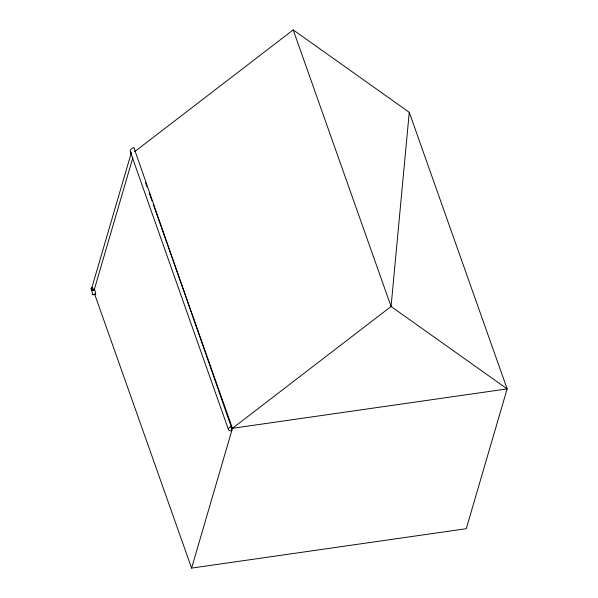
<?xml version="1.0" encoding="UTF-8"?>
<svg xmlns="http://www.w3.org/2000/svg" width="598" height="598" viewBox="0 0 598 598"><rect width="100%" height="100%" fill="white"/><g stroke="black" fill="none" stroke-linecap="round" stroke-linejoin="round"><path stroke-width="0.9" d="M91.711 290.105L91.808 287.952L90.859 288.266L91.711 290.105C100.21 288.744 87.308 289.918 92.496 289.851M409.256 112.312L391.07 306.482L232.473 428.303L191.592 568.1L466.261 528.699L507.141 388.894L409.256 112.312L293.192 29.9L134.595 151.713M92.249 289.821A1.981 0.598 81.8 0 0 92.339 289.604L92.167 289.118A1.241 0.987 16.3 0 1 91.748 288.072L131.268 152.939M93.041 289.738L93.206 289.178M94.237 289.731L132.876 157.595M91.748 288.072L91.86 287.84A1.241 0.987 16.3 0 1 92.294 287.511M94.312 289.634L91.644 289.888M94.163 294.612C91.808 295.562 91.681 289.888 92.443 289.626A4.179 1.532 -12.4 0 1 93.153 289.529M93.086 294.62L93.512 294.508A4.179 1.532 -12.4 0 1 94.222 294.41M93.31 289.507C95.583 288.587 95.815 294.223 95.03 294.5M95.68 294.47L94.469 294.575M93.699 289.656L94.364 289.626M93.542 289.746L94.192 289.574L91.367 289.881M94.192 289.574L93.109 289.746L94.387 289.589L93.961 289.611M94.11 294.627L95.665 294.403M231.404 428.452L507.141 388.894L391.07 306.482L293.192 29.9M95.119 294.56L92.264 294.702L94.97 294.276M94.379 294.395L95.829 294.231M94.962 294.351L95.456 294.388M92.099 289.073L93.288 289.425A1.241 0.987 16.3 0 0 94.013 289.013L94.125 288.782A1.241 0.987 16.3 0 0 94.163 288.52M145.471 182.442L147.026 186.838M149.201 192.982L151.997 200.883M153.238 204.396L161.004 226.35M161.624 228.107L232.473 428.303M130.371 151.929L228.429 429.491A4.238 2.235 -19.5 0 0 231.755 430.769L231.097 426.449L133.855 147.474A5.397 2.87 -17.3 0 0 130.932 152.512M94.648 294.149L191.592 568.1M228.429 429.491A4.238 2.235 -19.5 0 1 231.097 426.449M131.291 153.484A2.108 1.674 16.3 0 1 130.641 152.228"/></g></svg>
